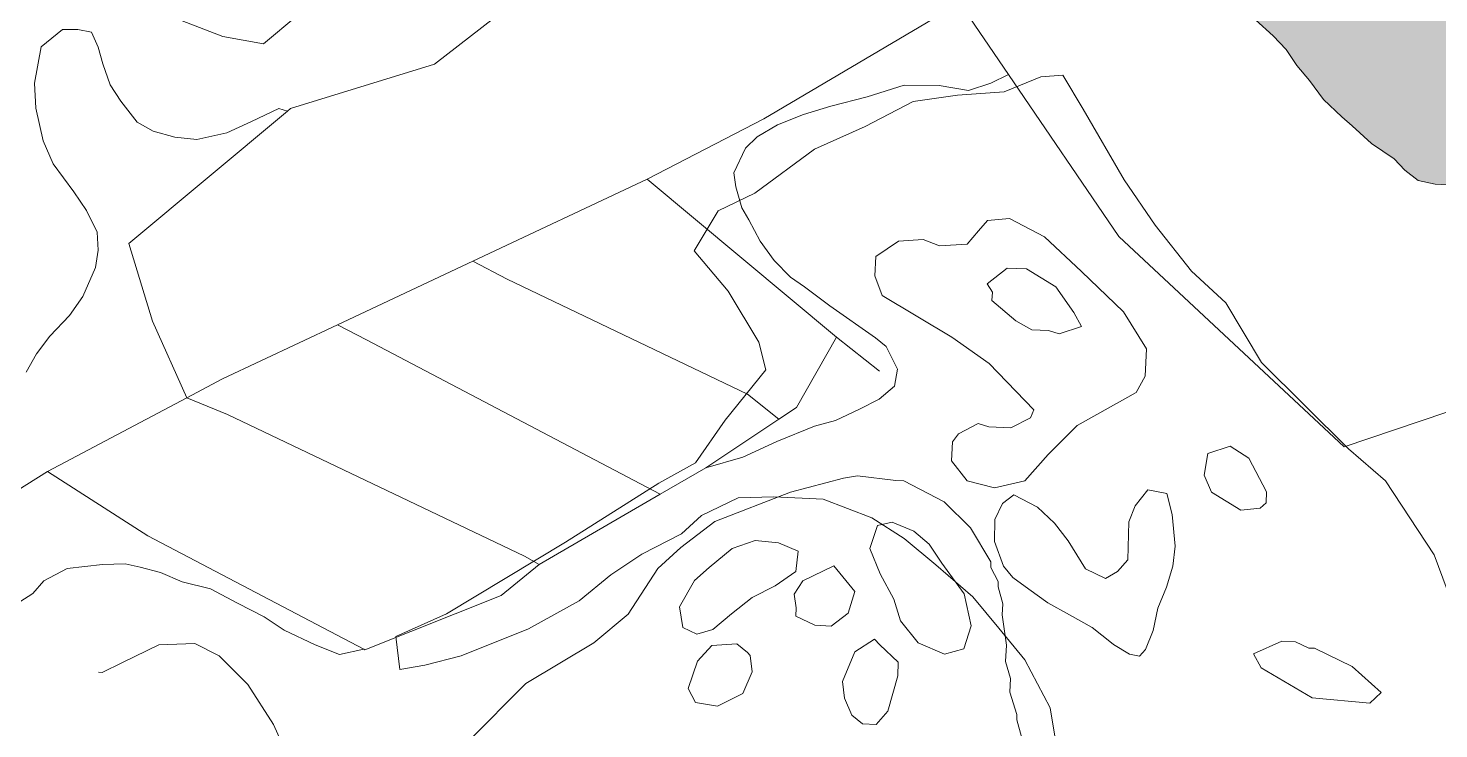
# Model space of a CAD drawing. Header units: millimetres. Extents: x 396621004 to 402046651, y 6785344214 to 6789799943.
# Drawn here: x 400771480 to 401284726, y 6786841051 to 6787095839 of the extents above; entities that cross this region are included whole.
import ezdxf

# ---------------------------------------------------------------- set-up
doc = ezdxf.new("R2010")
doc.units = ezdxf.units.MM
doc.header["$MEASUREMENT"] = 0
doc.layers.add('02 Korkeuskayrat_Kynä_nro__2', color=8, linetype='Continuous', lineweight=15)
doc.layers.add('02 Suot_Kynä_nro__101', color=252, linetype='Continuous', lineweight=15)
for name, color, linetype, lineweight, true_color in [('02 Maaston rajat_Kynä_nro__82', 7, 'Continuous', 20, 0xaaaaaa), ('02 Vesialueet_Kynä_nro__105', 7, 'Continuous', 15, 0xcae6ff), ('02 Vesistöt_Kynä_nro__105', 7, 'Continuous', 15, 0xcae6ff)]:
    doc.layers.add(name, color=color, linetype=linetype, lineweight=lineweight, true_color=true_color)

msp = doc.modelspace()

# ---------------------------------------------------------------- hatches: boundary and pattern name
at = {"layer": '02 Vesistöt_Kynä_nro__105', "linetype": 'Continuous', "lineweight": 0, "true_color": 0x32393f}
msp.add_hatch(color=250, dxfattribs=at).paths.add_polyline_path([(401407936.62, 6787222493.23), (401411836.72, 6787229404.81), (401414633.33, 6787235566.22), (401417151.97, 6787242197.74), (401414616.48, 6787253220.26), (401406066.6, 6787259661.74), (401396952.34, 6787267743.59), (401387795.96, 6787273024.79), (401379094.45, 6787276375.56), (401369634.83, 6787278576.06), (401360124.66, 6787280096.41), (401353175.24, 6787279236.21), (401345989.97, 6787276265.54), (401340034.54, 6787275555.37), (401334432.89, 6787275585.38), (401323633.92, 6787278175.97), (401315993.78, 6787281376.7), (401308901.16, 6787283867.27), (401303350.06, 6787286757.94), (401298060.08, 6787290018.68), (401294446.38, 6787293539.49), (401288912.12, 6787296590.19), (401279225.06, 6787300921.18), (401270784.68, 6787304632.02), (401263868.96, 6787308462.9), (401256793.2, 6787309053.04), (401248723.45, 6787307442.67), (401242658.51, 6787305222.16), (401235818.6, 6787301781.37), (401229686.27, 6787295479.93), (401225289.19, 6787291248.96), (401221768.15, 6787286507.88), (401218592.48, 6787282346.93), (401212788.67, 6787275415.34), (401210185.8, 6787267723.58), (401208913.84, 6787262592.41), (401205990.88, 6787254700.6), (401201795.96, 6787249019.3), (401196505.98, 6787243868.12), (401193035.49, 6787239877.21), (401190146.21, 6787235466.2), (401186288.24, 6787230375.04), (401181790.07, 6787222513.24), (401178024.75, 6787215441.62), (401175994.68, 6787208319.99), (401173812.99, 6787203248.83), (401170030.82, 6787196017.18), (401165953.83, 6787190936.01), (401164344.94, 6787184314.5), (401163494.16, 6787176722.76), (401164008, 6787170171.26), (401167284.75, 6787161079.18), (401169677.03, 6787154237.62), (401173863.53, 6787146135.76), (401178521.74, 6787139364.22), (401182497.65, 6787130372.16), (401185749.13, 6787124070.72), (401192437.41, 6787121170.05), (401199437.37, 6787117409.19), (401203632.29, 6787114678.57), (401207060.67, 6787109737.44), (401212316.95, 6787104886.33), (401218019.68, 6787098874.95), (401224497.38, 6787093103.63), (401229206.13, 6787088072.48), (401233030.41, 6787082271.15), (401237705.47, 6787076779.9), (401242742.75, 6787069898.32), (401249405.76, 6787063586.88), (401253179.5, 6787060286.12), (401260221.57, 6787053944.67), (401268451.36, 6787048353.39), (401272393.58, 6787044212.45), (401277194.99, 6787040451.59), (401283462.1, 6787039091.28), (401290554.71, 6787038731.19), (401295137.11, 6787039241.31), (401300940.93, 6787042001.94), (401304327.18, 6787045922.84), (401307721.87, 6787051054.01), (401312068.41, 6787056725.31), (401315943.23, 6787062046.53), (401321662.81, 6787068988.11), (401325141.73, 6787078350.26), (401328308.98, 6787083351.4), (401331602.58, 6787090152.96), (401332343.85, 6787095254.12), (401331754.2, 6787102795.85), (401331543.62, 6787111437.83), (401331130.86, 6787119419.65), (401332318.58, 6787128581.75), (401334559.24, 6787137583.81), (401338880.51, 6787146055.75), (401343993.6, 6787153867.53), (401349275.15, 6787158938.69), (401359476.05, 6787162819.58), (401365818.97, 6787163579.76), (401371437.46, 6787168020.77), (401376070.4, 6787173442.01), (401380585.42, 6787180383.6), (401385782.74, 6787189475.68), (401389724.95, 6787195787.12), (401394854.88, 6787201778.49), (401399470.97, 6787206969.68), (401402773, 6787213931.27)])

# ---------------------------------------------------------------- linework, layer by layer
at = {"layer": '02 Korkeuskayrat_Kynä_nro__2', "color": 8, "linetype": 'Continuous', "lineweight": 15, "flags": 128}
for points in [[(401177940.52, 6786969255.3), (401174672.19, 6786963393.96), (401153099.52, 6786951371.21), (401142603.8, 6786940838.8), (401134146.58, 6786931216.6), (401123027.51, 6786928726.03), (401113121.44, 6786931186.59), (401107452.4, 6786938458.25), (401107772.5, 6786945449.85), (401109912.08, 6786948350.52), (401117088.92, 6786952031.36), (401121039.56, 6786950841.09), (401129025.07, 6786950481), (401136201.92, 6786954151.84), (401137339.09, 6786957102.52), (401121090.1, 6786973866.35), (401107519.79, 6786983498.56), (401082190.23, 6786998682.03), (401079511.55, 6787005813.66), (401079831.64, 6787012805.26), (401088103.55, 6787018426.55), (401097133.58, 6787019016.68), (401103038.47, 6787016746.16), (401113070.9, 6787017286.29), (401117299.51, 6787022097.39), (401120483.61, 6787025958.27), (401128519.66, 6787026588.41), (401141230.77, 6787019996.91), (401154666.3, 6787007364.02), (401170005.55, 6786992640.65), (401178403.81, 6786979247.58)], [(401154750.53, 6786987339.44), (401146621.83, 6786984708.83), (401142671.19, 6786985889.1), (401136673.64, 6786986169.17), (401130819.28, 6786989439.92), (401122151.47, 6786996841.61), (401122286.24, 6786999842.3), (401120424.64, 6787002933), (401127694.15, 6787008604.3), (401134685.68, 6787008284.23), (401145400.41, 6787001782.74), (401151979.19, 6786992470.61)], [(401221877.66, 6786923184.76), (401219788.62, 6786921284.32), (401212754.97, 6786920604.17), (401202040.24, 6786927105.66), (401199319.44, 6786933237.06), (401200684.05, 6786941178.87), (401208812.76, 6786943809.48), (401215618.97, 6786939488.49), (401222062.98, 6786927185.67)], [(401099239.46, 6786908181.33), (401093671.51, 6786912922.41), (401085803.93, 6786916253.17), (401080497.1, 6786914972.88), (401077649.95, 6786906580.96), (401081524.77, 6786897408.86), (401086402, 6786888196.75), (401088827.98, 6786880334.96), (401095255.13, 6786872303.12), (401104841.11, 6786868142.17), (401111925.3, 6786870102.61), (401114528.17, 6786878504.54), (401112001.11, 6786890127.2), (401103956.64, 6786901229.74)], [(401027605.75, 6786906670.98), (401035978.74, 6786909581.65), (401044452.81, 6786908721.45), (401051587.54, 6786905670.75), (401050778.88, 6786898199.04), (401043307.21, 6786892997.85), (401034875.26, 6786888846.9), (401027378.31, 6786882905.54), (401020631.06, 6786877174.23), (401014801.98, 6786875413.83), (401009655.2, 6786877884.39), (401008459.06, 6786885446.12), (401013858.54, 6786894988.31), (401019308.57, 6786899759.4)], [(401050938.93, 6786884986.02), (401050163.97, 6786890027.17), (401053390.18, 6786894888.28), (401064660.86, 6786900369.54), (401072233.62, 6786891017.4), (401069875.03, 6786883115.59), (401063650.04, 6786878394.51), (401057652.49, 6786878674.58), (401050795.73, 6786881985.33)], [(401033173.7, 6786868782.31), (401029315.73, 6786871963.04), (401020277.28, 6786871372.9), (401015004.15, 6786865611.59), (401011550.5, 6786855759.33), (401014321.84, 6786850628.16), (401022265.23, 6786849257.85), (401031489, 6786853838.89), (401034849.99, 6786861700.69), (401034125.56, 6786867742.07)], [(401081356.3, 6786871572.95), (401079452.59, 6786873663.43), (401072225.2, 6786868992.36), (401067727.03, 6786858189.89), (401068451.45, 6786852148.51), (401071172.25, 6786846017.1), (401075030.23, 6786842836.38), (401080025.39, 6786842606.32), (401084254, 6786847417.42), (401087842.42, 6786860260.36), (401088069.86, 6786865261.51)], [(401263759.46, 6786854188.97), (401259581.39, 6786850378.1), (401238648.91, 6786852338.55), (401220125.56, 6786863201.04), (401217362.64, 6786868332.21), (401227580.39, 6786872873.25), (401232575.54, 6786872643.2), (401237478.04, 6786870412.69), (401239474.42, 6786870322.66), (401253187.92, 6786863681.15)]]:
    msp.add_lwpolyline(points, close=True, dxfattribs=at)
for points in [[(400931577.49, 6786836404.91), (400952560.51, 6786857469.72), (400977275.15, 6786872353.13), (400989767.24, 6786882785.52), (401000540.94, 6786899309.3), (401008897.08, 6786906941.04), (401021347.06, 6786916383.2), (401048866.74, 6786927125.66), (401068122.94, 6786932246.83), (401073168.63, 6786933017.01), (401087109.58, 6786931376.63), (401090099.93, 6786931236.6), (401104765.3, 6786923554.84), (401114342.85, 6786914112.68), (401121789.26, 6786901749.85), (401121696.6, 6786899759.4), (401124459.51, 6786894628.23), (401124366.86, 6786892627.77), (401126093.68, 6786886536.37), (401125908.36, 6786882545.46), (401127399.33, 6786871462.93), (401127129.77, 6786865471.55), (401128848.17, 6786859380.16), (401128620.74, 6786854389.02), (401131248.88, 6786846257.16), (401131156.22, 6786844256.7), (401132883.05, 6786838175.31)], [(400797078.96, 6786861600.67), (400798409.88, 6786861540.66), (400805755.2, 6786865211.5), (400819064.38, 6786871602.96), (400832095.58, 6786872013.05), (400840906.59, 6786867602.04), (400851436.01, 6786857109.64), (400860777.71, 6786842656.34), (400867129.05, 6786828353.06)]]:
    msp.add_lwpolyline(points, dxfattribs=at)
at = {"layer": '02 Maaston rajat_Kynä_nro__82', "color": 253, "linetype": 'Continuous', "lineweight": 20, "true_color": 0xaaaaaa, "flags": 128}
for points in [[(401182497.65, 6787130372.16), (401185749.13, 6787124070.72), (401192437.41, 6787121170.05), (401199437.37, 6787117409.19), (401203632.29, 6787114678.57), (401207060.67, 6787109737.44), (401212316.95, 6787104886.33), (401218019.68, 6787098874.95), (401224497.38, 6787093103.63), (401229206.13, 6787088072.48), (401233030.41, 6787082271.15), (401237705.47, 6787076779.9), (401242742.75, 6787069898.32), (401249405.76, 6787063586.88), (401253179.5, 6787060286.12), (401260221.57, 6787053944.67), (401268451.36, 6787048353.39), (401272393.58, 6787044212.45), (401277194.99, 6787040451.59), (401283462.1, 6787039091.28)], [(400869622.41, 6787100545.33), (400857130.32, 6787090102.95), (400842237.51, 6787092793.56), (400827479.48, 6787098474.86)], [(400865781.28, 6787065687.36), (400862673, 6787066617.57), (400852665.84, 6787061856.48), (400843703.21, 6787057805.56), (400832811.58, 6787055344.99), (400824842.92, 6787056245.2), (400816941.65, 6787058405.69), (400811095.72, 6787061706.45), (400805224.51, 6787069268.18), (400801265.45, 6787075229.54), (400798645.74, 6787082871.29), (400796952.61, 6787088972.69), (400794467.66, 6787094353.92), (400789514.63, 6787095364.15), (400784005.64, 6787095384.15), (400776171.75, 6787089022.7), (400773754.2, 6787075859.69), (400774301.73, 6787066817.62), (400776955.14, 6787054904.89), (400780535.14, 6787046462.96), (400788032.09, 6787036310.64), (400792698.72, 6787029569.1), (400796556.7, 6787021607.28), (400796977.88, 6787015065.78), (400795908.09, 6787008864.36), (400791376.23, 6786998311.95), (400786515.85, 6786991300.34), (400779381.12, 6786983888.65), (400774546.01, 6786977367.15), (400770704.88, 6786970805.65)], [(401292879.61, 6786877884.39), (401283083.04, 6786904360.45), (401265300.96, 6786931206.59), (401251814.89, 6786942839.25), (401220226.65, 6786974316.46), (401207203.87, 6786995941.4), (401194720.19, 6787007524.05), (401181469.98, 6787024157.86), (401170216.14, 6787040691.64), (401155373.88, 6787066397.52), (401147935.9, 6787078750.35), (401139891.42, 6787078120.2), (401126632.79, 6787072728.97), (401109558.29, 6787071508.69), (401093435.65, 6787069248.17), (401075990.51, 6787060036.07), (401057601.94, 6787051864.2), (401035835.54, 6787035850.53), (401022534.78, 6787029449.07), (401013850.12, 6787014835.73), (401026199.02, 6787000252.39), (401037360.2, 6786981718.15), (401039895.68, 6786971585.83), (401025036.57, 6786953251.64), (401014313.42, 6786937728.09), (401000962.12, 6786930326.39), (400966939.47, 6786908861.48), (400923693.06, 6786882815.52), (400905296.07, 6786874653.66), (400906744.92, 6786862570.89), (400915825.48, 6786864161.26), (400928999.89, 6786867562.03), (400953478.67, 6786877444.29), (400971968.32, 6786887606.62), (400983415.9, 6786897098.79), (400994770.82, 6786904580.5), (401009124.52, 6786911932.18), (401016444.57, 6786918603.71), (401029745.33, 6786925005.17), (401042784.95, 6786925405.27), (401060760.77, 6786924575.08), (401078467.03, 6786917763.52), (401090142.05, 6786910211.79), (401101715.98, 6786900669.61), (401115193.63, 6786889046.95), (401124678.53, 6786877594.33), (401134163.42, 6786866141.71), (401143378.77, 6786848707.72), (401147270.44, 6786824502.18)], [(401018045.04, 6786935987.69), (401031531.11, 6786939838.57), (401043837.89, 6786945479.86), (401057635.64, 6786951051.13), (401065250.51, 6786953171.62), (401073968.87, 6786957232.55), (401081162.56, 6786960883.38), (401086663.13, 6786965614.47), (401087724.49, 6786971825.89), (401083639.08, 6786980047.77), (401079789.53, 6786983248.5), (401063102.51, 6786994861.16), (401053937.71, 6787001842.75), (401048858.32, 6787005353.56), (401042902.88, 6787011414.94), (401037756.1, 6787018436.55), (401033637, 6787026158.32), (401031101.51, 6787030549.32), (401028987.21, 6787038171.06), (401028237.51, 6787043222.22), (401032449.28, 6787052274.29), (401036661.04, 6787056325.22), (401044141.14, 6787060706.22), (401053600.77, 6787064487.09), (401063515.26, 6787067487.77), (401076706.51, 6787070828.54), (401090192.59, 6787075159.53), (401102954.24, 6787075019.49), (401113626.85, 6787073229.09), (401121772.41, 6787075819.68), (401128157.45, 6787079000.41)], [(400768489.49, 6786887236.53), (400773147.71, 6786890267.23), (400777132.04, 6786894818.27), (400785631.38, 6786899399.32), (400798468.84, 6786900759.63), (400806749.17, 6786901089.7), (400812190.77, 6786899819.41), (400819603.48, 6786897938.98), (400827445.79, 6786894538.2), (400837832.01, 6786892007.63), (400847586.45, 6786886756.42), (400857349.33, 6786881755.28), (400864610.41, 6786876874.16), (400875855.83, 6786871542.94), (400884700.53, 6786868092.15), (400893545.24, 6786870032.6)]]:
    msp.add_lwpolyline(points, dxfattribs=at)
msp.add_lwpolyline([(401166307.62, 6786871702.98), (401165600.04, 6786872273.11), (401158608.51, 6786877864.39), (401150328.18, 6786882525.46), (401142527.99, 6786886916.46), (401135502.76, 6786891767.57), (401129698.95, 6786896058.55), (401126396.93, 6786900219.5), (401123069.63, 6786909151.55), (401123212.83, 6786917163.38), (401126001.02, 6786923034.72), (401130153.82, 6786926095.42), (401138703.71, 6786921664.41), (401144928.7, 6786915853.08), (401149873.31, 6786909351.59), (401156140.42, 6786899279.29), (401163477.31, 6786895668.46), (401167857.55, 6786898209.04), (401171572.33, 6786902540.04), (401171985.08, 6786916293.18), (401174276.28, 6786922194.53), (401178816.56, 6786927985.86), (401185757.55, 6786926645.55), (401187770.78, 6786919033.81), (401188840.57, 6786907461.16), (401187981.37, 6786900239.51), (401185614.35, 6786892587.76), (401182489.22, 6786884976.02), (401180838.21, 6786876784.14), (401178007.91, 6786869912.57), (401175885.18, 6786867512.02), (401172161.97, 6786868192.18)], close=True, dxfattribs=at)
at = {"layer": '02 Suot_Kynä_nro__101', "color": 252, "linetype": 'Continuous', "lineweight": 15, "flags": 128}
for points in [[(400770704.88, 6786970805.65), (400774546.01, 6786977367.15), (400779381.12, 6786983888.65), (400786515.85, 6786991300.34), (400791376.23, 6786998311.95), (400795908.09, 6787008864.36), (400796977.88, 6787015065.78), (400796556.7, 6787021607.28), (400792698.72, 6787029569.1), (400788032.09, 6787036310.64), (400780535.14, 6787046462.96), (400776955.14, 6787054904.89), (400774301.73, 6787066817.62), (400773754.2, 6787075859.69), (400776171.75, 6787089022.7), (400784005.64, 6787095384.15), (400789514.63, 6787095364.15), (400794467.66, 6787094353.92), (400796952.61, 6787088972.69), (400798645.74, 6787082871.29), (400801265.45, 6787075229.54), (400805224.51, 6787069268.18), (400811095.72, 6787061706.45), (400816941.65, 6787058405.69), (400824842.92, 6787056245.2), (400832811.58, 6787055344.99), (400843703.21, 6787057805.56), (400852665.84, 6787061856.48), (400862673, 6787066617.57), (400865781.28, 6787065687.36), (400866926.88, 6787066647.58), (400919321.25, 6787082791.27), (400962323.38, 6787116188.91)], [(401218019.68, 6787098874.95), (401224497.38, 6787093103.63), (401229206.13, 6787088072.48), (401233030.41, 6787082271.15), (401237705.47, 6787076779.9), (401242742.75, 6787069898.32), (401249405.76, 6787063586.88), (401253179.5, 6787060286.12), (401260221.57, 6787053944.67), (401268451.36, 6787048353.39), (401272393.58, 6787044212.45), (401277194.99, 6787040451.59), (401283462.1, 6787039091.28), (401290554.71, 6787038731.19)], [(401305910.81, 6786962393.73), (401250298.65, 6786943569.42), (401168278.73, 6787020116.93), (401128157.45, 6787079000.41), (401121772.41, 6787075819.68), (401113626.85, 6787073229.09), (401102954.24, 6787075019.49), (401090192.59, 6787075159.53), (401076706.51, 6787070828.54), (401063515.26, 6787067487.77), (401053600.77, 6787064487.09), (401044141.14, 6787060706.22), (401036661.04, 6787056325.22), (401032449.28, 6787052274.29), (401028237.51, 6787043222.22), (401028987.21, 6787038171.06), (401031101.51, 6787030549.32), (401033637, 6787026158.32), (401037756.1, 6787018436.55), (401042902.88, 6787011414.94), (401048858.32, 6787005353.56), (401053937.71, 6787001842.75), (401063102.51, 6786994861.16), (401079789.53, 6786983248.5), (401083639.08, 6786980047.77), (401087724.49, 6786971825.89), (401086663.13, 6786965614.47), (401081162.56, 6786960883.38), (401073968.87, 6786957232.55), (401065250.51, 6786953171.62), (401057635.64, 6786951051.13), (401043837.89, 6786945479.86), (401031531.11, 6786939838.57), (401018045.04, 6786935987.69), (401001408.57, 6786926335.48), (400957404.04, 6786900789.63), (400943538.9, 6786889507.05), (400893932.73, 6786869822.55), (400893545.24, 6786870032.6), (400884700.53, 6786868092.15), (400875855.83, 6786871542.94), (400864610.41, 6786876874.16), (400857349.33, 6786881755.28), (400847586.45, 6786886756.42), (400837832.01, 6786892007.63), (400827445.79, 6786894538.2), (400819603.48, 6786897938.98), (400812190.77, 6786899819.41), (400806749.17, 6786901089.7), (400798468.84, 6786900759.63), (400785631.38, 6786899399.32), (400777132.04, 6786894818.27), (400773147.71, 6786890267.23), (400768489.49, 6786887236.53)]]:
    msp.add_lwpolyline(points, dxfattribs=at)
msp.add_lwpolyline([(401166307.62, 6786871702.98), (401165600.04, 6786872273.11), (401158608.51, 6786877864.39), (401150328.18, 6786882525.46), (401142527.99, 6786886916.46), (401135502.76, 6786891767.57), (401129698.95, 6786896058.55), (401126396.93, 6786900219.5), (401123069.63, 6786909151.55), (401123212.83, 6786917163.38), (401126001.02, 6786923034.72), (401130153.82, 6786926095.42), (401138703.71, 6786921664.41), (401144928.7, 6786915853.08), (401149873.31, 6786909351.59), (401156140.42, 6786899279.29), (401163477.31, 6786895668.46), (401167857.55, 6786898209.04), (401171572.33, 6786902540.04), (401171985.08, 6786916293.18), (401174276.28, 6786922194.53), (401178816.56, 6786927985.86), (401185757.55, 6786926645.55), (401187770.78, 6786919033.81), (401188840.57, 6786907461.16), (401187981.37, 6786900239.51), (401185614.35, 6786892587.76), (401182489.22, 6786884976.02), (401180838.21, 6786876784.14), (401178007.91, 6786869912.57), (401175885.18, 6786867512.02), (401172161.97, 6786868192.18)], close=True, dxfattribs=at)
at = {"layer": '02 Vesialueet_Kynä_nro__105', "color": 254, "linetype": 'Continuous', "lineweight": 15, "true_color": 0xcae6ff}
for p, q in [((401128157.45, 6787079000.41), (401110476.45, 6787104956.34)), ((400996666.12, 6787040901.69), (400933295.89, 6787011114.87)), ((400996666.12, 6787040901.69), (401065528.49, 6786983468.55)), ((400933295.89, 6787011114.87), (400884026.65, 6786987959.58)), ((401065528.49, 6786983468.55), (401081187.83, 6786971155.73)), ((400829248.43, 6786961443.51), (400778454.53, 6786934587.37)), ((401044629.71, 6786953681.74), (401018045.04, 6786935987.69)), ((401018045.04, 6786935987.69), (401001408.57, 6786926335.48)), ((401001408.57, 6786926335.48), (400957404.04, 6786900789.63))]:
    msp.add_line(p, q, dxfattribs=at)
at = {"layer": '02 Vesialueet_Kynä_nro__105', "color": 254, "linetype": 'Continuous', "lineweight": 15, "true_color": 0xcae6ff, "flags": 128}
for points in [[(400865781.28, 6787065687.36), (400866926.88, 6787066647.58), (400919321.25, 6787082791.27), (400962323.38, 6787116188.91), (401025626.22, 6787160088.96), (401065410.56, 6787219212.48)], [(401110476.45, 6787104956.34), (401039179.68, 6787062836.71), (400996666.12, 6787040901.69)], [(401290554.71, 6787038731.19), (401283462.1, 6787039091.28), (401277194.99, 6787040451.59), (401272393.58, 6787044212.45), (401268451.36, 6787048353.39), (401260221.57, 6787053944.67), (401253179.5, 6787060286.12), (401249405.76, 6787063586.88), (401242742.75, 6787069898.32), (401237705.47, 6787076779.9), (401233030.41, 6787082271.15), (401229206.13, 6787088072.48), (401224497.38, 6787093103.63), (401218019.68, 6787098874.95)], [(401305910.81, 6786962393.73), (401250298.65, 6786943569.42), (401168278.73, 6787020116.93), (401128157.45, 6787079000.41)], [(400829248.43, 6786961443.51), (400816705.79, 6786989269.88), (400808113.79, 6787017516.34), (400865781.28, 6787065687.36)], [(401044629.71, 6786953681.74), (401033198.97, 6786962773.82), (400945754.29, 6787004553.37), (400933295.89, 6787011114.87)], [(400884026.65, 6786987959.58), (400842220.67, 6786968305.08), (400829248.43, 6786961443.51)], [(401001408.57, 6786926335.48), (400894564.49, 6786982448.32), (400884026.65, 6786987959.58)], [(401065528.49, 6786983468.55), (401050972.63, 6786957892.7), (401044629.71, 6786953681.74)], [(400829248.43, 6786961443.51), (400843989.61, 6786955342.12), (400952004.55, 6786903840.33), (400957404.04, 6786900789.63)], [(400703889.43, 6786902029.92), (400721511.46, 6786898879.2), (400778454.53, 6786934587.37)], [(400778454.53, 6786934587.37), (400814962.12, 6786911252.03), (400893545.24, 6786870032.6)], [(400893545.24, 6786870032.6), (400893932.73, 6786869822.55), (400943538.9, 6786889507.05), (400957404.04, 6786900789.63)]]:
    msp.add_lwpolyline(points, dxfattribs=at)

doc.saveas('drawing.dxf')
